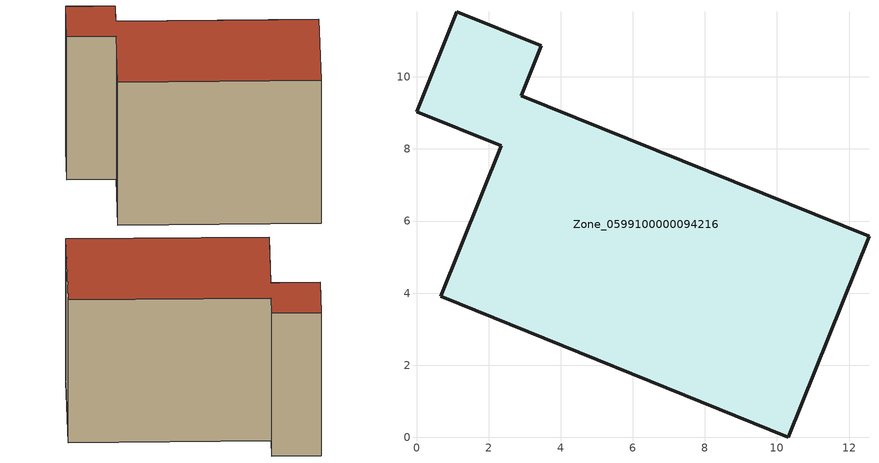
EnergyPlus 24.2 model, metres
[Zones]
Zone_0599100000094216
 floor ground (C_G): 2.35,8.09 0,9.03 1.12,11.81 3.46,10.87 2.91,9.48 12.55,5.58 10.31,0 0.67,3.91 z0
 wall outside (C_F): 3.46,10.87 1.12,11.81 0,9.03 2.35,8.09 0.67,3.91 10.31,0 12.55,5.58 2.91,9.48 3.46,10.87 z0:8.56
 roof outside (C_R): 10.31,0 12.55,5.58 2.91,9.48 3.46,10.87 1.12,11.81 0,9.03 2.35,8.09 0.67,3.91 z8.56
[BUILDING]
Pand.0599100000094216: North Axis=0; Terrain=City; Loads Convergence Tolerance Value=0.04; Temperature Convergence Tolerance Value=0.4; Solar Distribution=FullExterior; Maximum Number of Warmup Days=25; Minimum Number of Warmup Days=1
[Site:Location]
Rotterdam.The.Hague.AP_ZH_NLD Design_Conditions: Latitude=51.96; Longitude=4.45; Time Zone=1; Elevation=-4.5
[SITE:GROUNDTEMPERATURE:BUILDINGSURFACE]
18, 18, 18, 18, 18, 18, 18, 18, 18, 18, 18, 18
[MATERIAL] Thermal Absorptance=0.9; Solar Absorptance=0.7; Visible Absorptance=0.7
Name | Roughness | Thickness | Conductivity | Density | Specific Heat
G.TI.1975-1991 | MediumSmooth | 0.15 | 0.288461 | 540 | 1210
F.TI.1975-1991 | Rough | 0.3 | 0.230769 | 1920 | 840
R.TI.1975-1991 | MediumRough | 0.2 | 0.153846 | 1500 | 1000
[CONSTRUCTION]
C_G: G.TI.1975-1991
C_F: F.TI.1975-1991
C_R: R.TI.1975-1991
[ZONE]
Zone_0599100000094216: Type=1; Multiplier=1; Ceiling Height=Autocalculate; Volume=Autocalculate; Floor Area=autocalculate; Part of Total Floor Area=Yes
[ZONEINFILTRATION:DESIGNFLOWRATE]
Infil_Zone_0599100000094216: Zone or ZoneList or Space or SpaceList=Zone_0599100000094216; Schedule=AlwaysOn; Design Flow Rate Calculation Method=Flow/Area; Flow Rate per Floor Area=0.003; Constant Term Coefficient=1; Temperature Term Coefficient=0; Velocity Term Coefficient=0; Velocity Squared Term Coefficient=0
[HVACTEMPLATE:ZONE:IDEALLOADSAIRSYSTEM]
Zone_0599100000094216: Maximum Heating Supply Air Temperature=50; Minimum Cooling Supply Air Temperature=13; Maximum Heating Supply Air Humidity Ratio=0.0156; Minimum Cooling Supply Air Humidity Ratio=0.0077; Heating Limit=NoLimit; Cooling Limit=NoLimit; Dehumidification Control Type=ConstantSensibleHeatRatio; Cooling Sensible Heat Ratio=0.7; Dehumidification Setpoint=60; Humidification Control Type=None; Humidification Setpoint=30; Outdoor Air Method=None; Outdoor Air Flow Rate per Person=0.00944; Outdoor Air Flow Rate per Zone Floor Area=0; Outdoor Air Flow Rate per Zone=0; Demand Controlled Ventilation Type=None; Outdoor Air Economizer Type=NoEconomizer; Heat Recovery Type=None; Sensible Heat Recovery Effectiveness=0.7; Latent Heat Recovery Effectiveness=0.65
[ZONECONTROL:THERMOSTAT]
ThermostatControl_Zone_0599100000094216: Zone or ZoneList=Zone_0599100000094216; Control Type Schedule=DualSetpointControlType; Control 1=Thermostat_Zone_0599100000094216; Temperature Difference Between Cutout And Setpoint=0
[THERMOSTATSETPOINT:DUALSETPOINT]
Thermostat_Zone_0599100000094216: Heating Setpoint Temperature Schedule=HeatingSetpoint_Zone_0599100000094216; Cooling Setpoint Temperature Schedule=CoolingSetpoint_Zone_0599100000094216
[SCHEDULE:COMPACT]
HeatingSetpoint_Zone_0599100000094216: Through: 12/31, For: AllDays, Until: 24:00, 21
CoolingSetpoint_Zone_0599100000094216: Through: 12/31, For: AllDays, Until: 24:00, 24
DualSetpointControlType: Through: 12/31, For: AllDays, Until: 24:00, 4
AlwaysOn: Through: 12/31, For: AllDays, Until: 24:00, 1
